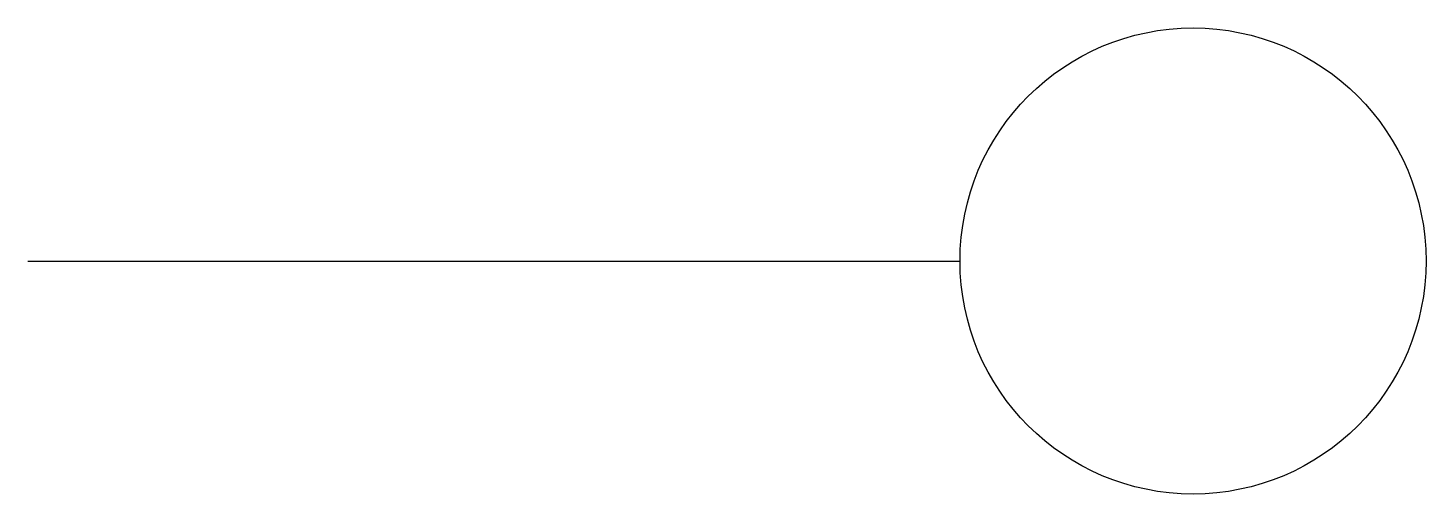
# Model space of a CAD drawing. Header units: metres. Extents: x 0 to 3, y -0.5 to 0.5.
import ezdxf

# ---------------------------------------------------------------- set-up
doc = ezdxf.new("R2010")
doc.units = ezdxf.units.M

msp = doc.modelspace()

# ---------------------------------------------------------------- linework, layer by layer
msp.add_line((0, 0), (2, 0))
msp.add_circle((2.5, 0), 0.5)

doc.saveas('drawing.dxf')
